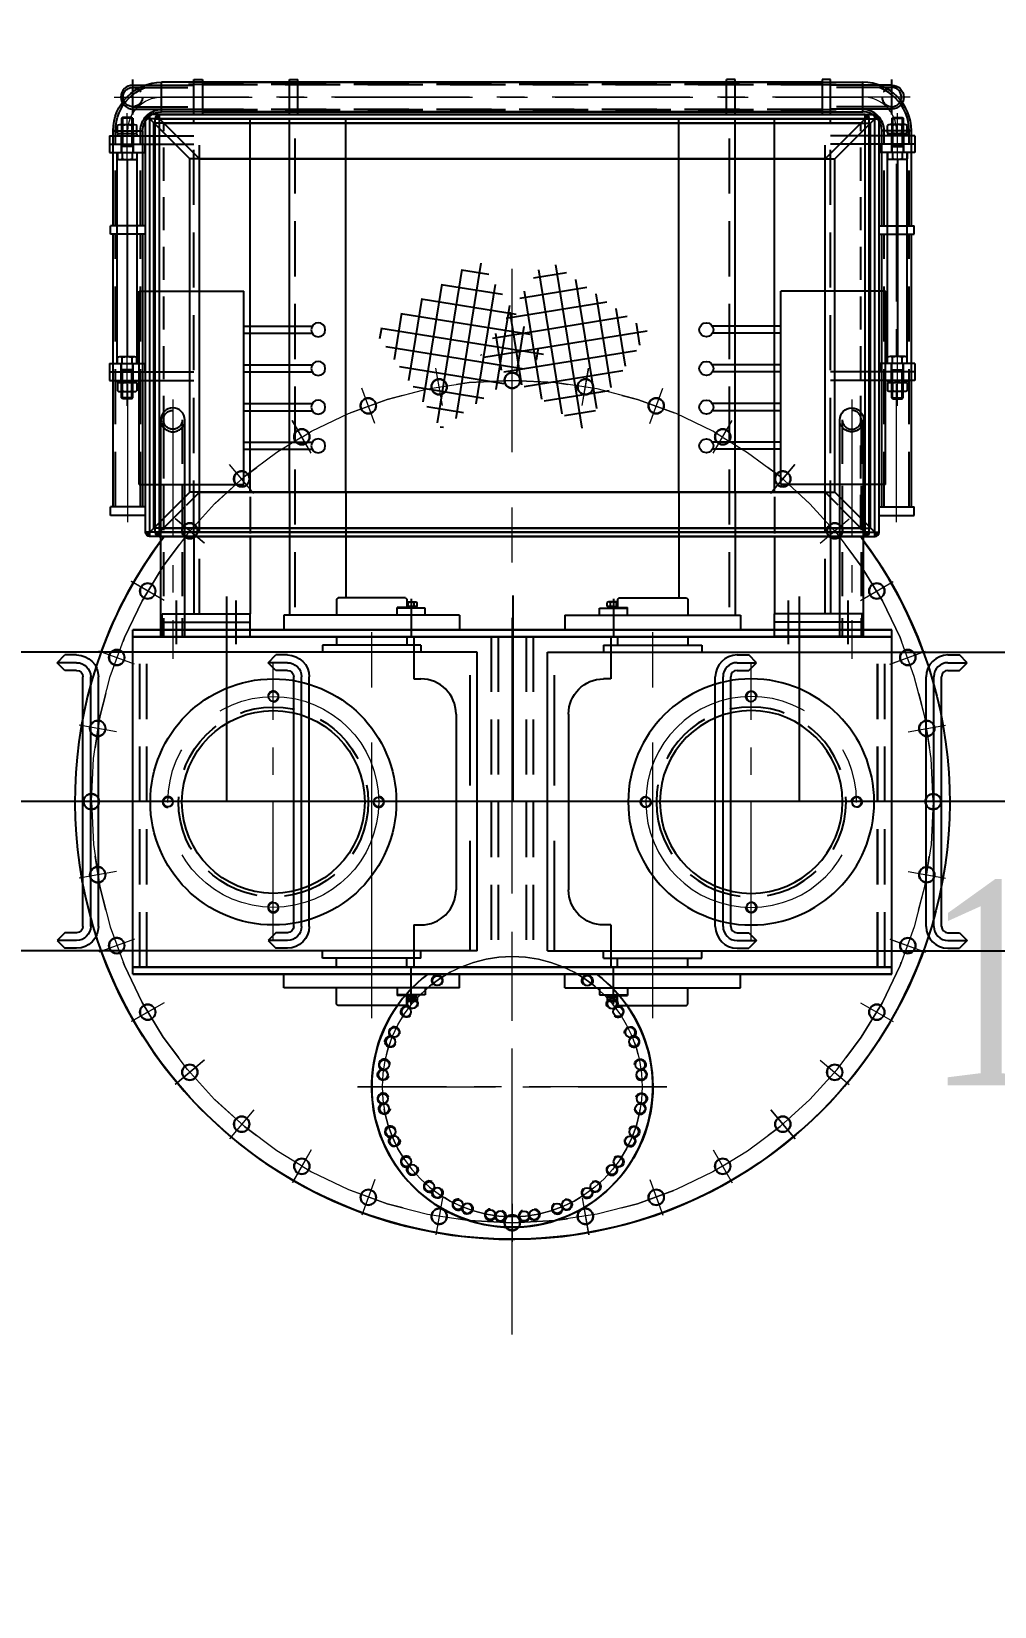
# Model space of a CAD drawing. Header units: millimetres. Extents: x -4 to 3776, y -4 to 4079.
# Drawn here: x 454.99 to 466.75, y 208.54 to 227.77 of the extents above; entities that cross this region are included whole.
import ezdxf
from ezdxf import colors
from ezdxf.entities.mleader import LeaderData, LeaderLine
from ezdxf.math import Vec2, Vec3

# ---------------------------------------------------------------- set-up
doc = ezdxf.new("R2010")
doc.units = ezdxf.units.MM
for name, pattern in [('ACAD_ISO04W100', [30, 24, -3, 0, -3]), ('CENTER', [2, 1.25, -0.25, 0.25, -0.25]), ('DASHDOT', [1, 0.5, -0.25, 0, -0.25]), ('DASHED', [0.75, 0.5, -0.25])]:
    doc.linetypes.add(name, pattern=pattern)
for name, color, linetype in [('1轮廓实线层', 7, 'Continuous'), ('2细线层', 4, 'Continuous'), ('4虚线层', 6, 'DASHED'), ('5剖面线层', 2, 'Continuous'), ('BK_kedu', 255, 'Continuous'), ('CENTER', 1, 'DASHDOT'), ('EDGE', 7, 'Continuous'), ('ROTATEDREFERENCEFRAME', 7, 'Continuous')]:
    doc.layers.add(name, color=color, linetype=linetype)
doc.layers.add('3中心线层', color=2, linetype='CENTER', lineweight=13)
doc.layers.add('刻度', color=3, linetype='ACAD_ISO04W100', lineweight=13)
doc.styles.add('ROMANC', font='ROMANC.shx', dxfattribs={"width": 0.8, "bigfont": 'HZDX.shx'})
doc.styles.get("Standard").update_dxf_attribs({"font": 'arial.ttf'})

# ---------------------------------------------------------------- blocks, each defined once
blk = doc.blocks.new('dfs')
at = {"layer": '5剖面线层'}
h = blk.add_hatch(dxfattribs=at)
h.set_pattern_fill('ANSI31', color=3, scale=3.18797e-05, style=0)
h.set_pattern_definition([(135, (-1338.20327465, -155.94543307), (7.1571966e-05, 7.1571966e-05), [])])
h.paths.add_polyline_path([(-1343.4378, -153.2615), (-1343.4378, -153.2806), (-1343.4569, -153.2806, -0.414214)])
h = blk.add_hatch(dxfattribs=at)
h.set_pattern_fill('ANSI31', color=3, scale=3.18797e-05, style=0)
h.set_pattern_definition([(45, (-1345.42696202, -155.94543307), (-7.1571966e-05, 7.1571966e-05), [])])
h.paths.add_polyline_path([(-1340.1924, -153.2615), (-1340.1924, -153.2806), (-1340.1733, -153.2806, 0.414214)])
h = blk.add_hatch(dxfattribs=at)
h.set_pattern_fill('ANSI37', color=3, scale=0.637594, angle=35.82144, style=0)
h.set_pattern_definition([(279.17856, (-1352.10149, -144.12499), (-0.0786788, -0.01271297), []), (189.17856, (-1352.10149, -144.12499), (-0.01271297, 0.0786788), [])])
h.paths.add_polyline_path([(-1341.5166, -154.6863), (-1341.9798, -154.3519), (-1341.6808, -153.9129), (-1341.2176, -154.2473)])
h = blk.add_hatch(dxfattribs=at)
h.set_pattern_fill('ANSI31', color=3, scale=3.18797e-05, style=0)
h.set_pattern_definition([(225, (-1338.20327465, -152.49039287), (7.1571966e-05, -7.1571966e-05), [])])
h.paths.add_polyline_path([(-1343.4378, -155.1743), (-1343.4378, -155.1552), (-1343.4569, -155.1552, 0.414214)])
h = blk.add_hatch(dxfattribs=at)
h.set_pattern_fill('ANSI31', color=3, scale=3.18797e-05, style=0)
h.set_pattern_definition([(315, (-1345.42696202, -152.49039287), (-7.1571966e-05, -7.1571966e-05), [])])
h.paths.add_polyline_path([(-1340.1924, -155.1743), (-1340.1924, -155.1552), (-1340.1733, -155.1552, -0.414214)])
at = {"color": 3}
for p, q in [((-1343.2816, -153.1021), (-1343.2433, -153.1021)), ((-1343.2816, -153.2615), (-1343.2816, -153.1021)), ((-1343.2433, -153.1021), (-1343.2433, -153.2615)), ((-1340.8268, -153.1021), (-1340.8651, -153.1021)), ((-1340.8651, -153.1149), (-1340.8651, -153.1021)), ((-1340.8268, -153.1149), (-1340.8268, -153.1021)), ((-1343.5589, -153.1276), (-1343.2816, -153.1276)), ((-1343.2433, -153.1149), (-1340.2466, -153.1149)), ((-1340.2466, -153.2488), (-1340.2466, -153.1149)), ((-1343.5589, -153.236), (-1343.2816, -153.236)), ((-1343.2433, -153.2488), (-1340.2466, -153.2488)), ((-1340.8651, -153.2615), (-1340.8651, -153.2488)), ((-1340.8268, -153.2615), (-1340.8268, -153.2488)), ((-1343.4569, -153.2806), (-1340.1798, -153.2806)), ((-1343.4378, -153.2615), (-1340.2016, -153.2615)), ((-1343.4187, -153.2998), (-1340.2116, -153.2998)), ((-1340.1924, -153.2806), (-1340.3742, -153.4624)), ((-1340.1606, -153.7652), (-1340.1606, -153.3348)), ((-1340.0267, -153.3348), (-1340.1606, -153.3348)), ((-1340.0267, -153.7652), (-1340.0267, -153.3348)), ((-1343.2561, -153.4624), (-1340.3742, -153.4624)), ((-1340.3742, -154.9735), (-1340.3742, -153.4624)), ((-1340.1733, -153.7652), (-1340.0139, -153.7652)), ((-1340.1733, -153.8035), (-1340.0139, -153.8035)), ((-1340.1606, -155.0404), (-1340.1606, -153.8035)), ((-1340.0267, -155.0404), (-1340.0267, -153.8035)), ((-1340.0139, -153.8035), (-1340.0139, -153.7652)), ((-1343.4314, -155.5951), (-1343.4314, -154.6451)), ((-1343.323, -155.5951), (-1343.323, -154.6451)), ((-1343.2561, -154.9735), (-1340.3742, -154.9735)), ((-1340.1924, -155.1552), (-1340.3742, -154.9735)), ((-1340.1733, -155.0404), (-1340.0139, -155.0404)), ((-1340.1733, -155.0787), (-1340.0139, -155.0787)), ((-1340.0139, -155.0787), (-1340.0139, -155.0404)), ((-1343.4569, -155.1552), (-1343.4378, -155.1552)), ((-1343.4378, -155.1552), (-1343.4314, -155.1488)), ((-1343.4378, -155.1552), (-1343.4314, -155.1552)), ((-1343.4378, -155.1743), (-1343.4314, -155.1743)), ((-1343.323, -155.136), (-1340.2116, -155.136)), ((-1343.323, -155.1552), (-1340.1733, -155.1552)), ((-1343.323, -155.1743), (-1340.1924, -155.1743)), ((-1341.3529, -155.4517), (-1341.3592, -155.458)), ((-1341.3529, -155.4517), (-1341.3592, -155.458)), ((-1341.3592, -155.458), (-1341.3592, -155.4963)), ((-1341.3592, -155.458), (-1341.3592, -155.4963)), ((-1341.3529, -155.4517), (-1341.0468, -155.4517)), ((-1341.0468, -155.4517), (-1341.0404, -155.458)), ((-1341.0468, -155.4517), (-1341.0404, -155.458)), ((-1341.0404, -155.458), (-1341.0404, -155.5314)), ((-1343.323, -155.525), (-1343.0265, -155.525)), ((-1341.5983, -155.5314), (-1341.5983, -155.5951)), ((-1341.4421, -155.5314), (-1341.4421, -155.4995)), ((-1341.4421, -155.5314), (-1341.4421, -155.4995)), ((-1341.4421, -155.4995), (-1341.3592, -155.4995)), ((-1341.4421, -155.4995), (-1341.3736, -155.4995)), ((-1341.3592, -155.4963), (-1341.3146, -155.4963)), ((-1341.3592, -155.4963), (-1341.3146, -155.4963)), ((-1341.3592, -155.4995), (-1341.3146, -155.4995)), ((-1341.3592, -155.4995), (-1341.3146, -155.4995)), ((-1341.3533, -155.4963), (-1341.3533, -155.4995)), ((-1341.3533, -155.4963), (-1341.3533, -155.4995)), ((-1341.3146, -155.5314), (-1341.3146, -155.4963)), ((-1341.3146, -155.5314), (-1341.3146, -155.4963)), ((-1340.8013, -155.5314), (-1340.8013, -155.5951)), ((-1343.5589, -157.1588), (-1343.5589, -155.5967)), ((-1343.5589, -155.5967), (-1340.1159, -155.5967)), ((-1343.323, -155.5632), (-1343.0265, -155.5632)), ((-1340.1159, -155.6987), (-1340.1159, -155.5967)), ((-1343.5589, -155.6286), (-1340.1159, -155.6286)), ((-1343.4314, -155.627), (-1343.0265, -155.627)), ((-1342.2837, -155.6286), (-1342.2837, -155.8199)), ((-1341.423, -155.6668), (-1341.423, -155.6987)), ((-1341.423, -155.6668), (-1340.9767, -155.6668)), ((-1341.3592, -155.6286), (-1341.3592, -155.6668)), ((-1341.3592, -155.6589), (-1341.3592, -155.6668)), ((-1341.0404, -155.6286), (-1341.0404, -155.6668)), ((-1341.0404, -155.6589), (-1341.0404, -155.6668)), ((-1340.9767, -155.6668), (-1340.9767, -155.6987)), ((-1341.678, -157.0536), (-1341.678, -155.6987)), ((-1341.678, -155.6987), (-1333.9193, -155.6988)), ((-1342.2837, -155.8199), (-1342.2519, -155.8199)), ((-1342.0925, -155.9793), (-1342.0925, -156.7763)), ((-1342.2837, -156.9357), (-1342.2519, -156.9357)), ((-1342.2837, -156.9357), (-1342.2837, -157.1269)), ((-1341.678, -157.0536), (-1333.9193, -157.0536)), ((-1341.423, -157.0855), (-1341.423, -157.0536)), ((-1341.423, -157.0855), (-1340.9767, -157.0855)), ((-1341.3592, -157.0935), (-1341.3592, -157.0855)), ((-1341.3592, -157.1269), (-1341.3592, -157.0855)), ((-1341.0404, -157.0935), (-1341.0404, -157.0855)), ((-1341.0404, -157.1269), (-1341.0404, -157.0855)), ((-1340.9767, -157.0855), (-1340.9767, -157.0536)), ((-1340.1159, -157.1588), (-1340.1159, -157.0536)), ((-1343.5589, -157.1269), (-1340.1159, -157.1269)), ((-1343.5589, -157.1588), (-1340.1159, -157.1588)), ((-1341.5983, -157.221), (-1341.5983, -157.1572)), ((-1340.8013, -157.221), (-1340.8013, -157.1572)), ((-1341.4421, -157.221), (-1341.4421, -157.2529)), ((-1341.4421, -157.221), (-1341.4421, -157.2529)), ((-1341.3146, -157.221), (-1341.3146, -157.256)), ((-1341.3146, -157.221), (-1341.3146, -157.256)), ((-1341.0404, -157.2943), (-1341.0404, -157.221)), ((-1341.4421, -157.2529), (-1341.3736, -157.2529)), ((-1341.4421, -157.2529), (-1341.3592, -157.2529)), ((-1341.3592, -157.2529), (-1341.3146, -157.2529)), ((-1341.3592, -157.2529), (-1341.3146, -157.2529)), ((-1341.3592, -157.256), (-1341.3146, -157.256)), ((-1341.3592, -157.2943), (-1341.3592, -157.256)), ((-1341.3592, -157.256), (-1341.3146, -157.256)), ((-1341.3592, -157.2943), (-1341.3592, -157.256)), ((-1341.3529, -157.3007), (-1341.3592, -157.2943)), ((-1341.3529, -157.3007), (-1341.3592, -157.2943)), ((-1341.3533, -157.256), (-1341.3533, -157.2529)), ((-1341.3533, -157.256), (-1341.3533, -157.2529)), ((-1341.3529, -157.3007), (-1341.0468, -157.3007)), ((-1341.0468, -157.3007), (-1341.0404, -157.2943)), ((-1341.0468, -157.3007), (-1341.0404, -157.2943))]:
    blk.add_line(p, q, dxfattribs=at)
at = {"color": 3, "linetype": 'Continuous'}
for p, q in [((-1343.6286, -153.345), (-1343.6286, -153.31)), ((-1343.6176, -153.3068), (-1343.5513, -153.3068)), ((-1343.606, -153.2743), (-1343.6099, -153.2782)), ((-1343.6099, -153.2782), (-1343.6099, -153.4337)), ((-1343.5589, -153.2782), (-1343.6099, -153.2782)), ((-1343.6065, -153.345), (-1343.6065, -153.31)), ((-1343.5628, -153.2743), (-1343.606, -153.2743)), ((-1343.606, -153.2743), (-1343.606, -153.4018)), ((-1343.5788, -153.2743), (-1343.5749, -153.2782)), ((-1343.5628, -153.2743), (-1343.5628, -153.4018)), ((-1343.5624, -153.345), (-1343.5624, -153.31)), ((-1343.5589, -153.2782), (-1343.5589, -153.4337)), ((-1343.5403, -153.345), (-1343.5403, -153.31)), ((-1343.6641, -153.3572), (-1343.4569, -153.3572)), ((-1343.6641, -153.3572), (-1343.6641, -153.4337)), ((-1343.6281, -153.3482), (-1343.6281, -153.3572)), ((-1343.5408, -153.3482), (-1343.6281, -153.3482)), ((-1343.6115, -153.3572), (-1343.6115, -153.4337)), ((-1343.6103, -153.3482), (-1343.6103, -153.3572)), ((-1343.5586, -153.3482), (-1343.5586, -153.3572)), ((-1343.5573, -153.3572), (-1343.5573, -153.4337)), ((-1343.5408, -153.3482), (-1343.5408, -153.3572)), ((-1343.6641, -153.3954), (-1343.4569, -153.3954)), ((-1343.6641, -153.4337), (-1343.5047, -153.4337)), ((-1343.6286, -153.4337), (-1343.6286, -153.4624)), ((-1343.6176, -153.4656), (-1343.5513, -153.4656)), ((-1343.606, -153.4018), (-1343.6099, -153.4057)), ((-1343.5589, -153.4057), (-1343.6099, -153.4057)), ((-1343.6065, -153.4337), (-1343.6065, -153.4624)), ((-1343.5628, -153.4018), (-1343.606, -153.4018)), ((-1343.5628, -153.4018), (-1343.5589, -153.4057)), ((-1343.5624, -153.4337), (-1343.5624, -153.4624)), ((-1343.5403, -153.4337), (-1343.5403, -153.4624)), ((-1343.5047, -153.3954), (-1343.5047, -153.4337)), ((-1340.6196, -154.9384), (-1340.6196, -154.0617)), ((-1340.1446, -154.0617), (-1340.6196, -154.0617)), ((-1340.1446, -154.9384), (-1340.1446, -154.0617)), ((-1340.6196, -154.2211), (-1340.9293, -154.2211)), ((-1340.6196, -154.253), (-1340.9293, -154.253)), ((-1343.6641, -154.3901), (-1343.6641, -154.4666)), ((-1343.6641, -154.3901), (-1343.5047, -154.3901)), ((-1343.6286, -154.3901), (-1343.6286, -154.3614)), ((-1343.6176, -154.3582), (-1343.5513, -154.3582)), ((-1343.6115, -154.4666), (-1343.6115, -154.3901)), ((-1343.6099, -154.5456), (-1343.6099, -154.3901)), ((-1343.6065, -154.3901), (-1343.6065, -154.3614)), ((-1343.5624, -154.3901), (-1343.5624, -154.3614)), ((-1343.5589, -154.5456), (-1343.5589, -154.3901)), ((-1343.5573, -154.4666), (-1343.5573, -154.3901)), ((-1343.5403, -154.3901), (-1343.5403, -154.3614)), ((-1343.5047, -154.3901), (-1343.5047, -154.4283)), ((-1343.6641, -154.4283), (-1343.4569, -154.4283)), ((-1343.6641, -154.4666), (-1343.4569, -154.4666)), ((-1343.6281, -154.4755), (-1343.6281, -154.4666)), ((-1343.6103, -154.4755), (-1343.6103, -154.4666)), ((-1343.5589, -154.418), (-1343.6099, -154.418)), ((-1343.606, -154.4219), (-1343.6099, -154.418)), ((-1343.606, -154.5495), (-1343.606, -154.4219)), ((-1343.5628, -154.4219), (-1343.606, -154.4219)), ((-1343.5628, -154.4219), (-1343.5589, -154.418)), ((-1343.5628, -154.5495), (-1343.5628, -154.4219)), ((-1343.5586, -154.4755), (-1343.5586, -154.4666)), ((-1343.5408, -154.4755), (-1343.5408, -154.4666)), ((-1340.6196, -154.3964), (-1340.9293, -154.3964)), ((-1340.6196, -154.4283), (-1340.9293, -154.4283)), ((-1343.6286, -154.4787), (-1343.6286, -154.5138)), ((-1343.5408, -154.4755), (-1343.6281, -154.4755)), ((-1343.6176, -154.5169), (-1343.5513, -154.5169)), ((-1343.6065, -154.4787), (-1343.6065, -154.5138)), ((-1343.5624, -154.4787), (-1343.5624, -154.5138)), ((-1343.5403, -154.4787), (-1343.5403, -154.5138)), ((-1343.5589, -154.5456), (-1343.6099, -154.5456)), ((-1343.606, -154.5495), (-1343.6099, -154.5456)), ((-1343.5628, -154.5495), (-1343.606, -154.5495)), ((-1343.5628, -154.5495), (-1343.5589, -154.5456)), ((-1340.6196, -154.5718), (-1340.9293, -154.5718)), ((-1340.6196, -154.6037), (-1340.9293, -154.6037)), ((-1340.6196, -154.7471), (-1340.9293, -154.7471)), ((-1340.6196, -154.779), (-1340.9293, -154.779)), ((-1340.1446, -154.9384), (-1340.6196, -154.9384)), ((-1340.8173, -155.7115), (-1340.7645, -155.7115)), ((-1339.8609, -155.7115), (-1339.8081, -155.7115)), ((-1340.9161, -156.942), (-1340.9161, -155.8103)), ((-1340.881, -156.942), (-1340.881, -155.8103)), ((-1340.846, -156.942), (-1340.846, -155.8103)), ((-1340.8173, -155.7816), (-1340.7645, -155.7816)), ((-1339.9597, -156.942), (-1339.9597, -155.8103)), ((-1339.9247, -156.942), (-1339.9247, -155.8103)), ((-1339.8896, -156.942), (-1339.8896, -155.8103)), ((-1339.8609, -155.7816), (-1339.8081, -155.7816)), ((-1340.8173, -156.9707), (-1340.7645, -156.9707)), ((-1339.8609, -156.9707), (-1339.8081, -156.9707)), ((-1340.8173, -157.0409), (-1340.7645, -157.0409)), ((-1339.8609, -157.0409), (-1339.8081, -157.0409))]:
    blk.add_line(p, q, dxfattribs=at)
at = {"color": 3, "lineweight": 25}
for p, q in [((-1343.4569, -155.1552), (-1343.4569, -153.2806)), ((-1343.4378, -155.1743), (-1343.4378, -153.2615)), ((-1343.4378, -153.2806), (-1343.2561, -153.4624)), ((-1340.2116, -155.136), (-1340.2116, -153.2998)), ((-1340.1924, -155.1743), (-1340.1924, -153.268)), ((-1340.1733, -155.1552), (-1340.1733, -153.2898)), ((-1343.6295, -154.3901), (-1343.6295, -153.4337)), ((-1343.5394, -154.3901), (-1343.5394, -153.4337)), ((-1343.2561, -154.9735), (-1343.2561, -153.4624)), ((-1343.0265, -154.9735), (-1343.0265, -153.4624)), ((-1341.0819, -154.9735), (-1341.0819, -153.4624)), ((-1340.8268, -154.9735), (-1340.8268, -153.4624)), ((-1343.3151, -155.0324), (-1343.2561, -154.9735)), ((-1343.2816, -155.1743), (-1343.2816, -155.525)), ((-1343.0265, -155.1743), (-1343.0265, -155.525)), ((-1341.0819, -155.1743), (-1341.0819, -155.4517)), ((-1340.8268, -155.1743), (-1340.8268, -155.5314)), ((-1343.0265, -155.5951), (-1343.0265, -155.525)), ((-1341.4064, -155.4912), (-1341.4064, -155.4738)), ((-1341.4064, -155.4912), (-1341.4064, -155.4738)), ((-1341.4064, -155.4912), (-1341.3592, -155.4912)), ((-1341.4064, -155.4912), (-1341.3592, -155.4912)), ((-1341.3784, -155.4912), (-1341.4034, -155.4912)), ((-1341.4034, -155.4912), (-1341.4034, -155.4995)), ((-1341.3784, -155.4912), (-1341.4034, -155.4912)), ((-1341.4034, -155.4912), (-1341.4034, -155.4995)), ((-1341.4034, -155.4995), (-1341.3784, -155.4995)), ((-1341.4034, -155.4995), (-1341.3784, -155.4995)), ((-1341.3784, -155.4708), (-1341.3994, -155.4708)), ((-1341.3784, -155.4708), (-1341.3994, -155.4708)), ((-1341.3924, -155.4912), (-1341.3924, -155.4738)), ((-1341.3924, -155.4912), (-1341.3924, -155.4738)), ((-1341.3784, -155.4995), (-1341.3831, -155.4912)), ((-1341.3784, -155.4995), (-1341.3831, -155.4912)), ((-1341.3592, -155.4708), (-1341.3784, -155.4708)), ((-1341.3592, -155.4708), (-1341.3784, -155.4708)), ((-1341.3784, -155.4912), (-1341.3592, -155.4912)), ((-1341.3784, -155.4912), (-1341.3736, -155.4995)), ((-1341.3784, -155.4912), (-1341.3592, -155.4912)), ((-1341.3784, -155.4912), (-1341.3736, -155.4995)), ((-1341.3643, -155.4912), (-1341.3643, -155.4738)), ((-1341.3643, -155.4912), (-1341.3643, -155.4738)), ((-1340.8173, -155.7465), (-1340.7294, -155.7465)), ((-1339.8609, -155.7465), (-1339.773, -155.7465)), ((-1340.8173, -157.0058), (-1340.7294, -157.0058)), ((-1339.8609, -157.0058), (-1339.773, -157.0058)), ((-1341.4064, -157.2611), (-1341.4064, -157.2785)), ((-1341.4064, -157.2611), (-1341.3592, -157.2611)), ((-1341.4064, -157.2611), (-1341.4064, -157.2785)), ((-1341.4064, -157.2611), (-1341.3592, -157.2611)), ((-1341.4034, -157.2611), (-1341.4034, -157.2529)), ((-1341.4034, -157.2529), (-1341.3784, -157.2529)), ((-1341.4034, -157.2611), (-1341.4034, -157.2529)), ((-1341.4034, -157.2529), (-1341.3784, -157.2529)), ((-1341.3784, -157.2611), (-1341.4034, -157.2611)), ((-1341.3784, -157.2611), (-1341.4034, -157.2611)), ((-1341.3784, -157.2816), (-1341.3994, -157.2816)), ((-1341.3784, -157.2816), (-1341.3994, -157.2816)), ((-1341.3924, -157.2611), (-1341.3924, -157.2785)), ((-1341.3924, -157.2611), (-1341.3924, -157.2785)), ((-1341.3784, -157.2529), (-1341.3831, -157.2611)), ((-1341.3784, -157.2529), (-1341.3831, -157.2611)), ((-1341.3784, -157.2611), (-1341.3736, -157.2529)), ((-1341.3784, -157.2611), (-1341.3736, -157.2529)), ((-1341.3784, -157.2611), (-1341.3592, -157.2611)), ((-1341.3784, -157.2611), (-1341.3592, -157.2611)), ((-1341.3592, -157.2816), (-1341.3784, -157.2816)), ((-1341.3592, -157.2816), (-1341.3784, -157.2816)), ((-1341.3643, -157.2611), (-1341.3643, -157.2785)), ((-1341.3643, -157.2611), (-1341.3643, -157.2785))]:
    blk.add_line(p, q, dxfattribs=at)
at = {"color": 4, "lineweight": 25}
blk.add_line((-1343.5844, -153.4656), (-1343.5844, -154.3582), dxfattribs=at)
at = {"color": 3, "lineweight": -3, "ltscale": 0.5}
for p, q in [((-1341.5983, -155.5314), (-1340.8013, -155.5314)), ((-1341.5983, -157.221), (-1340.8013, -157.221))]:
    blk.add_line(p, q, dxfattribs=at)
at = {"color": 3, "linetype": 'Continuous'}
for points in [[(-1343.6286, -153.31, -0.288675), (-1343.6065, -153.31, -0.144338), (-1343.5624, -153.31, -0.288675), (-1343.5403, -153.31, -0.551982)], [(-1343.6286, -153.345, 0.288675), (-1343.6065, -153.345, 0.144338), (-1343.5624, -153.345, 0.288675), (-1343.5403, -153.345, 0.551982)], [(-1343.6286, -153.4624, 0.288675), (-1343.6065, -153.4624, 0.144338), (-1343.5624, -153.4624, 0.288675), (-1343.5403, -153.4624, 0.551982)], [(-1343.6286, -154.3614, -0.288675), (-1343.6065, -154.3614, -0.144338), (-1343.5624, -154.3614, -0.288675), (-1343.5403, -154.3614, -0.551982)], [(-1343.6286, -154.4787, -0.288675), (-1343.6065, -154.4787, -0.144338), (-1343.5624, -154.4787, -0.288675), (-1343.5403, -154.4787, -0.551982)], [(-1343.6286, -154.5138, 0.288675), (-1343.6065, -154.5138, 0.144338), (-1343.5624, -154.5138, 0.288675), (-1343.5403, -154.5138, 0.551982)]]:
    blk.add_lwpolyline(points, format="xyb", dxfattribs=at)
for points in [[(-1340.7294, -155.7465), (-1340.7645, -155.7115)], [(-1340.7645, -155.7816), (-1340.7294, -155.7465)], [(-1339.773, -155.7465), (-1339.8081, -155.7115)], [(-1339.8081, -155.7816), (-1339.773, -155.7465)], [(-1340.7645, -156.9707), (-1340.7294, -157.0058)], [(-1340.7294, -157.0058), (-1340.7645, -157.0409)], [(-1339.8081, -156.9707), (-1339.773, -157.0058)], [(-1339.773, -157.0058), (-1339.8081, -157.0409)]]:
    blk.add_lwpolyline(points, dxfattribs=at)
for centre in [(-1340.9569, -154.237), (-1340.9569, -154.4124), (-1340.9569, -154.5877), (-1340.9569, -154.7631)]:
    blk.add_circle(centre, 0.0319, dxfattribs=at)
at = {"color": 3}
for centre, radius in [((-1343.4912, -155.4214), 0.0351), ((-1340.1837, -155.4214), 0.0351), ((-1343.6319, -155.723), 0.0351), ((-1342.9213, -156.3778), 0.5579), ((-1342.9213, -156.3778), 0.4144), ((-1343.718, -156.0446), 0.0351), ((-1343.747, -156.3762), 0.0351), ((-1343.718, -156.7078), 0.0351), ((-1343.6319, -157.0293), 0.0351), ((-1343.4912, -157.331), 0.0351), ((-1340.1837, -157.331), 0.0351), ((-1343.3003, -157.6036), 0.0351), ((-1340.3746, -157.6036), 0.0351), ((-1343.0649, -157.839), 0.0351), ((-1340.61, -157.839), 0.0351), ((-1342.7922, -158.0299), 0.0351), ((-1340.8826, -158.0299), 0.0351), ((-1342.4906, -158.1706), 0.0351), ((-1341.1843, -158.1706), 0.0351)]:
    blk.add_circle(centre, radius, dxfattribs=at)
at = {"color": 3, "ltscale": 2}
for centre in [(-1342.9213, -155.8996), (-1343.3995, -156.3778), (-1342.4431, -156.3778), (-1342.9213, -156.856)]:
    blk.add_circle(centre, 0.0223, dxfattribs=at)
at = {"color": 3, "lineweight": 25}
for centre, radius, start, end in [((-1343.5589, -153.1818), 0.0542, 90, 270), ((-1343.3772, -154.6451), 0.0542, 0, 180), ((-1341.3994, -155.4803), 0.00956, 42.82671, 137.17329), ((-1341.3994, -155.4803), 0.00956, 42.82671, 137.17329), ((-1341.3784, -155.5044), 0.0336, 65.3704, 114.6296), ((-1341.3784, -155.5044), 0.0336, 65.3704, 114.6296), ((-1341.3573, -155.4803), 0.00956, 101.48579, 137.17329), ((-1341.3573, -155.4803), 0.00956, 101.48579, 137.17329), ((-1341.3994, -157.272), 0.00956, 222.82671, 317.17329), ((-1341.3994, -157.272), 0.00956, 222.82671, 317.17329), ((-1341.3784, -157.2479), 0.0336, 245.3704, 294.6296), ((-1341.3784, -157.2479), 0.0336, 245.3704, 294.6296), ((-1341.3573, -157.272), 0.00956, 222.82671, 258.51421), ((-1341.3573, -157.272), 0.00956, 222.82671, 258.51421)]:
    blk.add_arc(centre, radius, start, end, dxfattribs=at)
at = {"color": 3}
for centre, radius, start, end in [((-1340.2466, -153.3348), 0.22, 0, 90), ((-1340.2466, -153.3348), 0.0861, 0, 90), ((-1343.4378, -153.2806), 0.0191, 90, 180), ((-1343.4378, -155.1552), 0.0191, 180, 270), ((-1341.8374, -156.3762), 1.9845, 19.96009, 37.27365), ((-1340.1924, -155.1552), 0.0191, 270, 0), ((-1341.8374, -156.3762), 1.9845, 143.43801, 340.04028), ((-1342.2519, -155.9793), 0.1594, 0, 90), ((-1342.2519, -156.7763), 0.1594, 270, 0), ((-1341.8374, -157.6689), 0.6376, 126.8699, 35.2749)]:
    blk.add_arc(centre, radius, start, end, dxfattribs=at)
at = {"color": 3, "linetype": 'Continuous'}
for centre, radius, start, end in [((-1340.8173, -155.8103), 0.0989, 90, 180), ((-1340.8173, -155.8103), 0.0638, 90, 180), ((-1339.8609, -155.8103), 0.0989, 90, 180), ((-1339.8609, -155.8103), 0.0638, 90, 180), ((-1340.8173, -155.8103), 0.0287, 90, 180), ((-1339.8609, -155.8103), 0.0287, 90, 180), ((-1340.8173, -156.942), 0.0989, 180, 270), ((-1340.8173, -156.942), 0.0638, 180, 270), ((-1340.8173, -156.942), 0.0287, 180, 270), ((-1339.8609, -156.942), 0.0989, 180, 270), ((-1339.8609, -156.942), 0.0638, 180, 270), ((-1339.8609, -156.942), 0.0287, 180, 270)]:
    blk.add_arc(centre, radius, start, end, dxfattribs=at)
at = {"layer": '1轮廓实线层', "color": 3, "lineweight": 25}
for centre in [(-1342.1775, -157.1884), (-1342.2903, -157.2928), (-1341.357, -157.3288), (-1342.3722, -157.4228), (-1341.2853, -157.4648), (-1342.4176, -157.5696), (-1341.2513, -157.6146), (-1342.4236, -157.7231), (-1341.2572, -157.7682), (-1342.3896, -157.873), (-1341.3027, -157.915), (-1342.3179, -158.0089), (-1341.3846, -158.045), (-1342.2135, -158.1217), (-1341.4974, -158.1494), (-1342.0835, -158.2036), (-1341.9367, -158.2491), (-1341.7832, -158.255), (-1341.6333, -158.221)]:
    blk.add_circle(centre, 0.0223, dxfattribs=at)
at = {"layer": '2细线层', "color": 3, "lineweight": 25}
for centre, start, end in [((-1342.1775, -157.1884), 316.56048, 228.53659), ((-1342.2903, -157.2928), 331.56048, 243.53659), ((-1341.357, -157.3288), 226.56048, 138.53659), ((-1342.3722, -157.4228), 346.56048, 258.53659), ((-1341.2853, -157.4648), 211.56048, 123.53659), ((-1342.4176, -157.5696), 1.56048, 273.53659), ((-1341.2513, -157.6146), 196.56048, 108.53659), ((-1342.4236, -157.7231), 16.56048, 288.53659), ((-1341.2572, -157.7682), 181.56048, 93.53659), ((-1342.3896, -157.873), 31.56048, 303.53659), ((-1341.3027, -157.915), 166.56048, 78.53659), ((-1342.3179, -158.0089), 46.56048, 318.53659), ((-1341.3846, -158.045), 151.56048, 63.53659), ((-1342.2135, -158.1217), 61.56048, 333.53659), ((-1342.0835, -158.2036), 76.56048, 348.53659), ((-1341.4974, -158.1494), 136.56048, 48.53659), ((-1341.9367, -158.2491), 91.56048, 3.53659), ((-1341.7832, -158.255), 106.56048, 18.53659), ((-1341.6333, -158.221), 121.56048, 33.53659)]:
    blk.add_arc(centre, 0.0255, start, end, dxfattribs=at)
at = {"layer": '3中心线层', "color": 4, "ltscale": 0.5}
for p, q in [((-1343.6427, -153.1818), (-1340.2466, -153.1818)), ((-1343.5844, -154.5813), (-1343.5844, -153.2548)), ((-1340.0936, -155.1089), (-1340.0936, -153.3348)), ((-1343.3772, -154.5537), (-1343.3772, -155.7296)), ((-1342.9213, -157.0055), (-1342.9213, -155.75)), ((-1343.9371, -156.3762), (-1339.2499, -156.3762)), ((-1341.8374, -158.3702), (-1341.8374, -156.9675)), ((-1342.5388, -157.6689), (-1341.1361, -157.6689))]:
    blk.add_line(p, q, dxfattribs=at)
at = {"layer": '3中心线层', "color": 4}
for p, q in [((-1341.8374, -158.7923), (-1341.8374, -153.9601)), ((-1340.4404, -155.2039), (-1340.3088, -155.0935)), ((-1340.258, -155.4643), (-1340.1093, -155.3785)), ((-1343.7126, -156.3762), (-1303.8139, -156.3762))]:
    blk.add_line(p, q, dxfattribs=at)
at = {"layer": '3中心线层', "color": 3}
for p, q in [((-1341.8374, -154.5524), (-1341.8374, -154.3807)), ((-1342.1541, -154.5801), (-1342.1839, -154.4111)), ((-1341.5207, -154.5801), (-1341.4909, -154.4111)), ((-1342.4612, -154.6624), (-1342.5199, -154.5011)), ((-1341.2137, -154.6624), (-1341.155, -154.5011)), ((-1342.7493, -154.7967), (-1342.8351, -154.6481)), ((-1340.9256, -154.7967), (-1340.8397, -154.6481)), ((-1343.0097, -154.9791), (-1343.1201, -154.8476)), ((-1340.6651, -154.9791), (-1340.5548, -154.8476)), ((-1343.2345, -155.2039), (-1343.366, -155.0935)), ((-1343.4169, -155.4643), (-1343.5655, -155.3785)), ((-1341.1998, -157.3587), (-1341.1998, -155.3696)), ((-1343.5512, -155.7524), (-1343.7125, -155.6937)), ((-1340.1237, -155.7524), (-1339.9623, -155.6937)), ((-1343.6335, -156.0595), (-1343.8025, -156.0297)), ((-1340.0414, -156.0595), (-1339.8723, -156.0297)), ((-1343.6612, -156.3762), (-1343.8329, -156.3762)), ((-1340.0137, -156.3762), (-1339.842, -156.3762)), ((-1343.6335, -156.6929), (-1343.8025, -156.7227)), ((-1340.0414, -156.6929), (-1339.8723, -156.7227)), ((-1341.1998, -157.1732), (-1341.1998, -156.9241)), ((-1343.5512, -156.9999), (-1343.7125, -157.0586)), ((-1340.1237, -156.9999), (-1339.9623, -157.0586)), ((-1343.4169, -157.288), (-1343.5655, -157.3739)), ((-1340.258, -157.288), (-1340.1093, -157.3739)), ((-1343.2345, -157.5485), (-1343.366, -157.6588)), ((-1340.4404, -157.5485), (-1340.3088, -157.6588)), ((-1343.0097, -157.7732), (-1343.1201, -157.9048)), ((-1340.6651, -157.7732), (-1340.5548, -157.9048)), ((-1342.7493, -157.9556), (-1342.8351, -158.1043)), ((-1340.9256, -157.9556), (-1340.8397, -158.1043)), ((-1342.4612, -158.0899), (-1342.5199, -158.2513)), ((-1341.2137, -158.0899), (-1341.155, -158.2513)), ((-1342.1541, -158.1722), (-1342.1839, -158.3413)), ((-1341.5207, -158.1722), (-1341.4909, -158.3413)), ((-1341.8374, -158.1999), (-1341.8374, -158.3716))]:
    blk.add_line(p, q, dxfattribs=at)
at = {"layer": '3中心线层', "color": 4, "lineweight": 25, "ltscale": 0.5}
blk.add_line((-1343.3613, -155.6624), (-1343.3613, -155.4641), dxfattribs=at)
at = {"layer": '3中心线层', "color": 3, "lineweight": 25, "ltscale": 0.5}
for p, q in [((-1343.0903, -155.6624), (-1343.0903, -155.4641)), ((-1341.3784, -155.4575), (-1341.3784, -155.6247)), ((-1341.3784, -157.2948), (-1341.3784, -157.1276))]:
    blk.add_line(p, q, dxfattribs=at)
at = {"layer": '3中心线层', "color": 4}
for centre, radius in [((-1341.8374, -156.3762), 1.9096), ((-1342.9213, -156.3778), 0.4782), ((-1341.8374, -157.6689), 0.5898)]:
    blk.add_circle(centre, radius, dxfattribs=at)
at = {"layer": '3中心线层', "color": 4, "ltscale": 0.5}
blk.add_arc((-1340.2466, -153.3348), 0.153, 0, 90, dxfattribs=at)
at = {"layer": '3中心线层', "color": 3}
for centre, start, end in [((-1342.9213, -155.8996), 270, 181.52807), ((-1343.3995, -156.3778), 0, 271.52807), ((-1342.4431, -156.3778), 180, 91.52807), ((-1342.9213, -156.856), 90, 1.52807)]:
    blk.add_arc(centre, 0.0255, start, end, dxfattribs=at)
at = {"layer": '4虚线层', "color": 3, "ltscale": 0.5}
for p, q in [((-1343.5589, -153.138), (-1343.2816, -153.138)), ((-1343.2433, -153.1252), (-1340.2466, -153.1252)), ((-1340.8651, -153.2488), (-1340.8651, -153.1149)), ((-1340.8268, -153.2488), (-1340.8268, -153.1149)), ((-1343.5589, -153.2257), (-1343.2816, -153.2257)), ((-1343.2433, -153.2384), (-1340.2466, -153.2384)), ((-1343.2816, -155.1708), (-1343.2816, -153.2806)), ((-1343.2561, -155.525), (-1343.2561, -153.2806)), ((-1343.0265, -153.4624), (-1343.0265, -153.2806)), ((-1341.0819, -153.4624), (-1341.0819, -153.2806)), ((-1340.8524, -155.4947), (-1340.8524, -153.2806)), ((-1340.8268, -153.4624), (-1340.8268, -153.2806)), ((-1340.2016, -153.2615), (-1340.1924, -153.2615)), ((-1340.1924, -153.268), (-1340.1924, -153.2615)), ((-1340.1798, -153.2806), (-1340.1733, -153.2806)), ((-1340.1733, -153.2898), (-1340.1733, -153.2806)), ((-1343.4569, -153.3572), (-1343.2816, -153.3572)), ((-1340.1502, -153.7652), (-1340.1502, -153.3348)), ((-1340.037, -153.7652), (-1340.037, -153.3348)), ((-1343.4569, -153.3954), (-1343.2816, -153.3954)), ((-1340.1502, -155.0404), (-1340.1502, -153.8035)), ((-1340.037, -155.0404), (-1340.037, -153.8035)), ((-1343.4569, -154.4283), (-1343.2816, -154.4283)), ((-1343.4569, -154.4666), (-1343.2816, -154.4666)), ((-1343.0265, -154.9943), (-1343.0265, -155.1612)), ((-1341.0819, -154.9735), (-1341.0819, -155.1743)), ((-1340.8268, -154.9735), (-1340.8268, -155.1743)), ((-1343.5271, -157.1269), (-1343.5271, -155.6286)), ((-1343.4952, -157.1269), (-1343.4952, -155.6286)), ((-1341.7737, -155.6286), (-1341.7737, -157.1269)), ((-1341.7418, -155.6286), (-1341.7418, -157.1269)), ((-1340.1797, -157.1269), (-1340.1797, -155.6286)), ((-1340.1478, -157.1269), (-1340.1478, -155.6286))]:
    blk.add_line(p, q, dxfattribs=at)
at = {"layer": '4虚线层', "color": 3, "ltscale": 0.3}
for p, q in [((-1343.4187, -155.136), (-1343.4187, -153.2998)), ((-1343.4314, -155.1488), (-1343.3151, -155.0324)), ((-1343.4314, -155.1552), (-1343.323, -155.1552)), ((-1343.4314, -155.1743), (-1343.323, -155.1743)), ((-1343.4187, -155.136), (-1343.323, -155.136)), ((-1343.425, -155.525), (-1343.323, -155.525)), ((-1343.425, -155.627), (-1343.425, -155.525)), ((-1343.4314, -155.627), (-1343.4314, -155.5951)), ((-1343.425, -155.5632), (-1343.323, -155.5632)), ((-1343.323, -155.627), (-1343.323, -155.5951)), ((-1343.0265, -155.627), (-1343.0265, -155.5951))]:
    blk.add_line(p, q, dxfattribs=at)
at = {"layer": '4虚线层', "color": 3, "ltscale": 0.4}
for p, q in [((-1343.4203, -154.6451), (-1343.4203, -155.627)), ((-1343.3342, -154.6451), (-1343.3342, -155.627))]:
    blk.add_line(p, q, dxfattribs=at)
at = {"layer": '4虚线层', "color": 3}
blk.add_line((-1341.6462, -157.0536), (-1341.6462, -155.6987), dxfattribs=at)
at = {"layer": '4虚线层', "color": 3, "ltscale": 0.5}
for centre, radius in [((-1343.5589, -153.1818), 0.0438), ((-1342.9213, -156.3778), 0.4304), ((-1342.169, -158.2568), 0.0351), ((-1341.8374, -158.2858), 0.0351), ((-1341.5058, -158.2568), 0.0351)]:
    blk.add_circle(centre, radius, dxfattribs=at)
at = {"layer": '4虚线层', "color": 3}
for centre in [(-1342.169, -154.4956), (-1341.8374, -154.4666), (-1341.5058, -154.4956), (-1342.4906, -154.5817), (-1341.1843, -154.5817), (-1342.7922, -154.7224), (-1340.8826, -154.7224), (-1343.0649, -154.9133), (-1340.61, -154.9133), (-1343.3003, -155.1487), (-1340.3746, -155.1487), (-1340.043, -155.723), (-1339.9569, -156.0446), (-1339.9278, -156.3762), (-1339.9569, -156.7078), (-1340.043, -157.0293)]:
    blk.add_circle(centre, 0.0351, dxfattribs=at)
at = {"layer": '4虚线层', "color": 3, "ltscale": 0.4}
blk.add_circle((-1343.3772, -154.6451), 0.043, dxfattribs=at)
at = {"layer": '4虚线层', "color": 3, "ltscale": 0.5}
for centre, radius in [((-1340.2466, -153.3348), 0.2096), ((-1340.2466, -153.3348), 0.0964), ((-1340.1924, -153.2806), 0.0191)]:
    blk.add_arc(centre, radius, 0, 90, dxfattribs=at)
at = {"layer": '4虚线层', "color": 3, "ltscale": 0.3}
blk.add_arc((-1343.3772, -154.6451), 0.0542, 180, 0, dxfattribs=at)
at = {"layer": 'CENTER', "color": 3}
blk.add_line((-1343.5589, -153.2615), (-1343.5589, -153.1021), dxfattribs=at)
blk = doc.blocks.new('BK_0.7')
at = {"color": 4, "lineweight": 25}
for p, q in [((17.5, 0), (17.5, 4.5)), ((0, 0), (0, 4.414)), ((10.5, 0), (10.5, 2.511)), ((3.5, 0), (3.5, 2.5)), ((7, 0), (7, 2.5)), ((14, 0), (14, 2.5)), ((0, 0), (3.5, 0)), ((3.5, 0), (7, 0)), ((7, 0), (10.5, 0)), ((10.5, 0), (14, 0)), ((14, 0), (17.5, 0))]:
    blk.add_line(p, q, dxfattribs=at)
blk = doc.blocks.new('*U374')
at = {"layer": '刻度', "color": 4, "lineweight": 25}
blk.add_blockref('BK_0.7', (-8.75, -2.25), dxfattribs=at)
blk = doc.blocks.new('*U375')
at = {"layer": '刻度', "color": 0, "linetype": 'ByBlock', "lineweight": -2, "transparency": 16777216}
blk.add_blockref('*U374', (350, 0), dxfattribs=at)

msp = doc.modelspace()

# ---------------------------------------------------------------- linework, layer by layer
at = {"color": 217, "lineweight": 25, "true_color": 0x93278f}
msp.add_circle((460.872, 218.374), 17.5, dxfattribs=at)
at = {"layer": 'EDGE', "color": 29}
msp.add_lwpolyline([(428.943, 218.374), (490.03, 218.374), (518.175, 218.374), (541.31, 218.374), (564.444, 218.374), (580.872, 218.374), (600.426, 218.374), (607.118, 218.374), (613.374, 218.374), (619.629, 218.374), (625.885, 218.374), (632.141, 218.374), (638.396, 218.374), (644.652, 218.374), (650.907, 218.374), (657.163, 218.374), (663.418, 218.374), (669.64, 218.374)], dxfattribs=at)
msp.add_lwpolyline([(428.943, 218.374), (490.03, 218.374), (518.175, 218.374), (541.31, 218.374), (564.444, 218.374), (580.872, 218.374), (600.426, 218.374), (607.118, 218.374), (613.374, 218.374), (619.629, 218.374), (625.885, 218.374), (632.141, 218.374), (638.396, 218.374), (644.652, 218.374), (650.907, 218.374), (657.163, 218.374), (663.418, 218.374), (669.64, 218.374)], dxfattribs=at)
at = {"layer": 'ROTATEDREFERENCEFRAME', "color": 255}
for p in [(8.466, 218.374), (55.282, 218.374)]:
    msp.add_line(p, (725.282, 218.374), dxfattribs=at)

# ---------------------------------------------------------------- block references
at = {"color": 6, "yscale": 2.693734539520489, "zscale": 2.693734539520489}
for p, xscale in [((-3153.693, 639.605), -2.693734539520489), ((4075.414, 639.605), 2.693734539520489)]:
    msp.add_blockref('dfs', p, dxfattribs=dict(at, xscale=xscale))
at = {"layer": '刻度', "color": 4, "lineweight": 25}
msp.add_blockref('*U375', (109.122, 220.624), dxfattribs=at)

# ---------------------------------------------------------------- texts
at = {"layer": '刻度', "color": 4, "lineweight": 25, "insert": (465.915, 217.403), "char_height": 2.5, "attachment_point": 1, "style": 'ROMANC'}
msp.add_mtext_dynamic_manual_height_columns('{\\fTimes New Roman|b0|i0|c0|p18;125}', width=3.91495, gutter_width=15, heights=[2.449], dxfattribs=at)

# ---------------------------------------------------------------- leaders
at = {"layer": 'BK_kedu'}
ml = msp.add_multileader_mtext('Standard', dxfattribs=at)
ml.set_content('', color=256)
ml.set_leader_properties()
ml.build(insert=Vec2(0, 0))
ml.multileader.update_dxf_attribs({"text_right_attachment_type": 6, "dogleg_length": 0.36, "arrow_head_size": 0.18})
ctx = ml.context
ctx.base_point, ctx.char_height, ctx.arrow_head_size, ctx.landing_gap_size, ctx.plane_origin = Vec3(3775.999, 4079.328), 0.18, 0.18, 0.09, Vec3(3774.639, 4079.328)
ctx.right_attachment = 6
notes = []
notes.append((ctx, [(0, (0, 0, 0), (0, 0), (1, 0), 1, [])]))
ctx.mtext.insert, ctx.mtext.flow_direction = Vec3(3776.089, 4079.418), 5
for ctx, leaders in notes:
    for number, flags, end, landing, length, lines in leaders:
        leader = LeaderData()
        leader.index, (leader.has_last_leader_line, leader.has_dogleg_vector, leader.attachment_direction) = number, flags
        leader.last_leader_point, leader.dogleg_vector, leader.dogleg_length = Vec3(end), Vec3(landing), length
        for number, points, colour, breaks in lines:
            line = LeaderLine()
            line.index, line.vertices, line.color, line.breaks = number, Vec3.list(points), colors.encode_raw_color(colour), breaks
            leader.lines.append(line)
        ctx.leaders.append(leader)

doc.saveas('drawing.dxf')
